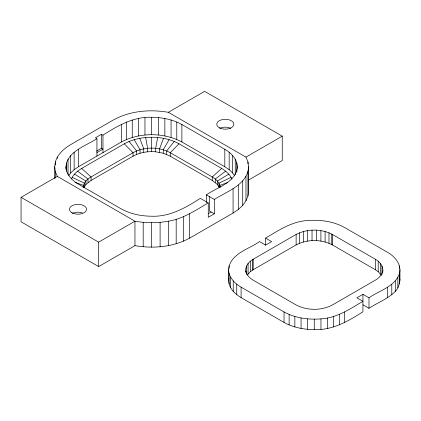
<?xml version="1.0" encoding="UTF-8"?>
<svg xmlns="http://www.w3.org/2000/svg" width="421" height="421" viewBox="0 0 421 421"><rect width="100%" height="100%" fill="white"/><g stroke="black" fill="none" stroke-linecap="round" stroke-linejoin="round"><path stroke-width="0.63" d="M54.693 178.325C54.877 171.221 53.641 163.585 57.335 157.112C60.456 151.944 65.097 147.971 70.228 144.887L113.786 119.743C130.321 110.797 150.029 109.155 168.347 112.302L245.964 157.112L247.943 161.869L248.606 166.753L248.606 191.187L247.943 196.065L245.964 200.828L242.717 205.348L238.291 209.521L233.071 213.052L189.518 238.197C172.978 247.143 153.276 248.785 134.957 245.638L98.667 266.588L21.05 221.778L21.05 197.338L57.335 176.388L134.957 221.204C145.982 223.156 157.317 223.156 168.347 221.204C183.119 218.862 195.597 210.232 208.269 202.933L208.269 217.283L214.315 213.794L214.315 199.438C226.987 191.297 247.611 184.808 248.606 166.753M65.965 169.337C64.776 152.055 85.647 146.176 96.93 138.651L96.93 156.102M83.121 187.698C83.226 182.84 87.131 179.225 91.057 176.952L133.036 152.712C144.377 146.576 158.922 146.576 170.263 152.712L212.247 176.952C215.962 179.157 219.82 182.498 220.104 187.119M96.93 138.651L95.42 137.778L101.466 134.283L102.977 135.157C117.585 125.732 133.641 116.559 151.649 117.28C162.09 117.396 172.684 119.401 181.883 124.511L224.814 149.297C232.255 153.407 239.233 161.569 236.812 170.61C232.297 183.866 216.647 187.561 206.374 194.855L206.374 202.58M228.577 269.708C228.761 277.471 234.776 283.475 241.101 287.164L284.033 311.945C295.216 318.113 308.346 319.871 320.955 318.876C336.616 318.05 349.904 309.051 362.939 301.299L356.892 297.81L362.939 294.316L362.939 311.772C348.325 321.197 332.274 330.374 314.266 329.648C303.825 329.538 293.227 327.527 284.033 322.423L241.101 297.636C236.965 295.142 233.181 291.985 230.671 287.806C227.54 282.28 228.835 275.75 228.577 269.708C229.75 253.816 248.816 249.206 259.541 241.607L265.588 245.096L271.634 241.607L265.588 238.112L265.588 245.317M228.577 280.181L228.84 278.249M362.939 304.793L368.985 308.283C377.648 302.557 387.957 298.963 395.287 291.385C400.197 286.648 399.729 279.823 399.424 273.571C401.844 264.525 394.872 256.363 387.425 252.253L344.499 227.466C333.311 221.299 320.181 219.541 307.577 220.541C291.911 221.367 278.623 230.361 265.588 238.112M399.424 284.043L399.95 280.181L399.95 269.708M231.871 179.036C230.061 174.305 225.84 171.026 221.672 168.426L178.978 143.782C172.442 140.13 165.085 138.235 157.67 137.483L155.654 148.313L155.654 151.802L163.274 153.233L170.263 156.202L212.247 180.441L217.389 184.477L219.399 187.75M382.752 272.345C383.789 266.751 380.037 261.778 375.332 259.236L332.406 234.45C321.302 228.645 307.225 228.645 296.126 234.45L253.195 259.236C248.49 261.778 244.738 266.751 245.78 272.345M382.752 270.998C381.994 275.097 378.774 278.128 375.332 280.181L332.406 304.967C321.302 310.772 307.225 310.772 296.126 304.967L253.195 280.181C249.753 278.128 246.532 275.097 245.78 270.998M163.537 138.299L159.559 148.855L159.559 152.344M71.433 179.036C73.238 174.305 77.459 171.026 81.632 168.426L124.321 143.782C134.42 138.188 146.276 136.578 157.67 137.483M83.905 187.75L85.91 184.477L91.057 180.441L133.036 156.202C139.867 152.349 147.913 151.171 155.654 151.802M362.939 294.316L368.985 297.81C379.258 290.516 394.914 286.822 399.424 273.571M169.116 139.63L163.274 149.744L163.274 153.233M247.474 274.892L250.321 271.687L253.195 269.708L296.126 244.922C307.225 239.117 321.302 239.117 332.406 244.922L375.332 269.708L378.211 271.687L381.363 275.376M68.791 175.557L70.623 172.999L74.133 169.695L78.485 166.753L121.416 141.966C139.909 132.273 163.395 132.273 181.883 141.966L224.814 166.753L229.171 169.695L232.676 172.999L234.513 175.557M174.262 141.451L166.7 150.955L166.7 154.444M178.978 143.782L170.263 152.712L170.263 156.202M221.672 168.426L212.247 176.952L212.247 180.441M225.703 171.152L215.294 179.009L215.294 182.498M228.856 174.126L217.389 180.988L217.389 184.477M248.8 179.909L282.249 160.527L282.249 136.162L204.632 91.352L168.347 112.302M96.52 151.107L101.466 148.25L102.977 149.123L96.93 152.613M21.05 197.338L98.667 242.154L134.957 221.204L134.957 245.638M245.964 157.112L282.249 136.162M208.453 213.584L211.2 211.995M231.166 177.341L218.931 183.13L218.931 186.619M227.735 182.504L219.867 185.387L219.867 187.713M74.964 182.282L83.437 185.387L83.437 187.713M72.138 177.341L84.374 183.13L84.374 186.619M206.374 194.855L214.315 199.438M208.269 202.933L200.328 198.344C185.714 207.769 169.658 216.947 151.649 216.22C141.209 216.11 130.615 214.1 121.416 208.99L78.485 184.203C72.159 180.514 66.15 174.515 65.965 166.753M214.315 213.794L209.395 210.953L209.395 196.596M74.449 174.126L85.91 180.988L85.91 184.477M77.601 171.152L88.01 179.009L88.01 182.498M81.632 168.426L91.057 176.952L91.057 180.441M124.321 143.782L133.036 152.712L133.036 156.202M129.042 141.451L136.604 150.955L136.604 154.444M134.188 139.63L140.03 149.744L140.03 153.233M54.693 166.753L55.356 171.631L57.335 176.388M139.761 138.299L143.74 148.855L143.74 152.344M145.634 137.483L147.645 148.313L147.645 151.802M399.776 278.891L399.95 280.181M399.424 265.846L399.424 268.466M397.856 277.334L397.856 287.806M395.287 280.912L395.287 291.385M391.783 284.217L391.783 294.689M387.425 287.164L387.425 297.636M381.973 265.872L381.973 274.381M380.442 263.446L380.442 273.918M378.211 261.215L378.211 271.687M375.332 259.236L375.332 269.708M368.985 297.81L368.985 308.283M344.499 311.945L344.499 322.423M339.394 314.461L339.394 324.938M333.674 316.487L333.674 326.959M332.406 234.45L332.406 244.922M331.748 234.129L331.748 244.601M328.98 232.787L328.98 243.264M327.475 317.971L327.475 328.443M325.107 231.497L325.107 241.97M320.902 230.613L320.902 241.091M320.955 318.876L320.955 329.348M316.503 230.166L316.503 240.638M314.266 319.176L314.266 329.648M312.029 230.166L312.029 240.638M307.625 230.613L307.625 241.091M307.577 318.876L307.577 329.348M303.42 231.497L303.42 241.97M301.052 317.971L301.052 328.443M299.552 232.787L299.552 243.264M296.126 234.45L296.126 244.922M294.853 316.487L294.853 326.959M289.132 314.461L289.132 324.938M284.033 311.945L284.033 322.423M253.195 259.236L253.195 269.708M252.642 259.615L252.642 270.087M250.321 261.215L250.321 271.687M248.085 263.446L248.085 273.918M247.943 161.869L247.943 163.801M247.943 171.631L247.943 196.065M246.553 265.872L246.553 274.381M245.964 176.388L245.964 200.828M242.717 180.914L242.717 205.348M241.101 287.164L241.101 297.636M238.291 185.087L238.291 209.521M237.339 166.753L237.339 168.042M236.812 162.89L236.812 171.942M236.744 284.217L236.744 294.689M235.244 159.122L235.244 174.636M233.239 280.912L233.239 291.385M233.071 188.613L233.071 213.052M232.676 155.544L232.676 172.999M230.671 277.334L230.671 287.806M229.171 152.244L229.171 169.695M229.103 265.846L229.103 268.466M229.103 273.571L229.103 284.043M224.814 149.297L224.814 166.753M189.518 213.757L189.518 238.197M183.409 216.773L183.409 241.207M181.883 124.511L181.883 141.966M176.783 121.995L176.783 139.451M176.178 219.33L176.178 243.764M171.063 119.969L171.063 137.425M168.347 221.204L168.347 245.638M164.864 118.49L164.864 135.946M160.101 222.346L160.101 246.78M158.338 117.585L158.338 135.041M151.649 117.28L151.649 134.736M151.649 137.214L151.649 151.623M151.649 222.73L151.649 247.164M144.961 117.585L144.961 135.041M143.198 222.346L143.198 246.78M138.441 118.49L138.441 135.946M132.241 119.969L132.241 137.425M126.521 121.995L126.521 139.451M121.416 124.511L121.416 141.966M102.977 135.157L102.977 152.613M101.466 134.283L101.466 148.25M98.667 242.154L98.667 266.588M78.485 149.297L78.485 166.753M74.133 152.244L74.133 169.695M70.623 155.544L70.623 172.999M68.055 159.122L68.055 174.636M66.492 162.89L66.492 171.294M57.335 157.112L57.335 158.396M55.356 161.869L55.356 165.085M55.356 171.631L55.356 178.062M219.773 128.316A8.552 4.936 0 0 1 230.771 128.289M72.507 213.347A8.552 4.936 0 0 1 82.279 212.852M219.278 127.737A8.552 4.936 0 0 0 233.566 125.49A8.552 4.936 0 0 0 223.051 119.469A8.552 4.936 0 0 0 219.278 127.737M71.954 212.763A8.552 4.936 0 0 0 86.263 210.547A8.552 4.936 0 0 0 75.791 204.501A8.552 4.936 0 0 0 71.954 212.763"/></g></svg>
